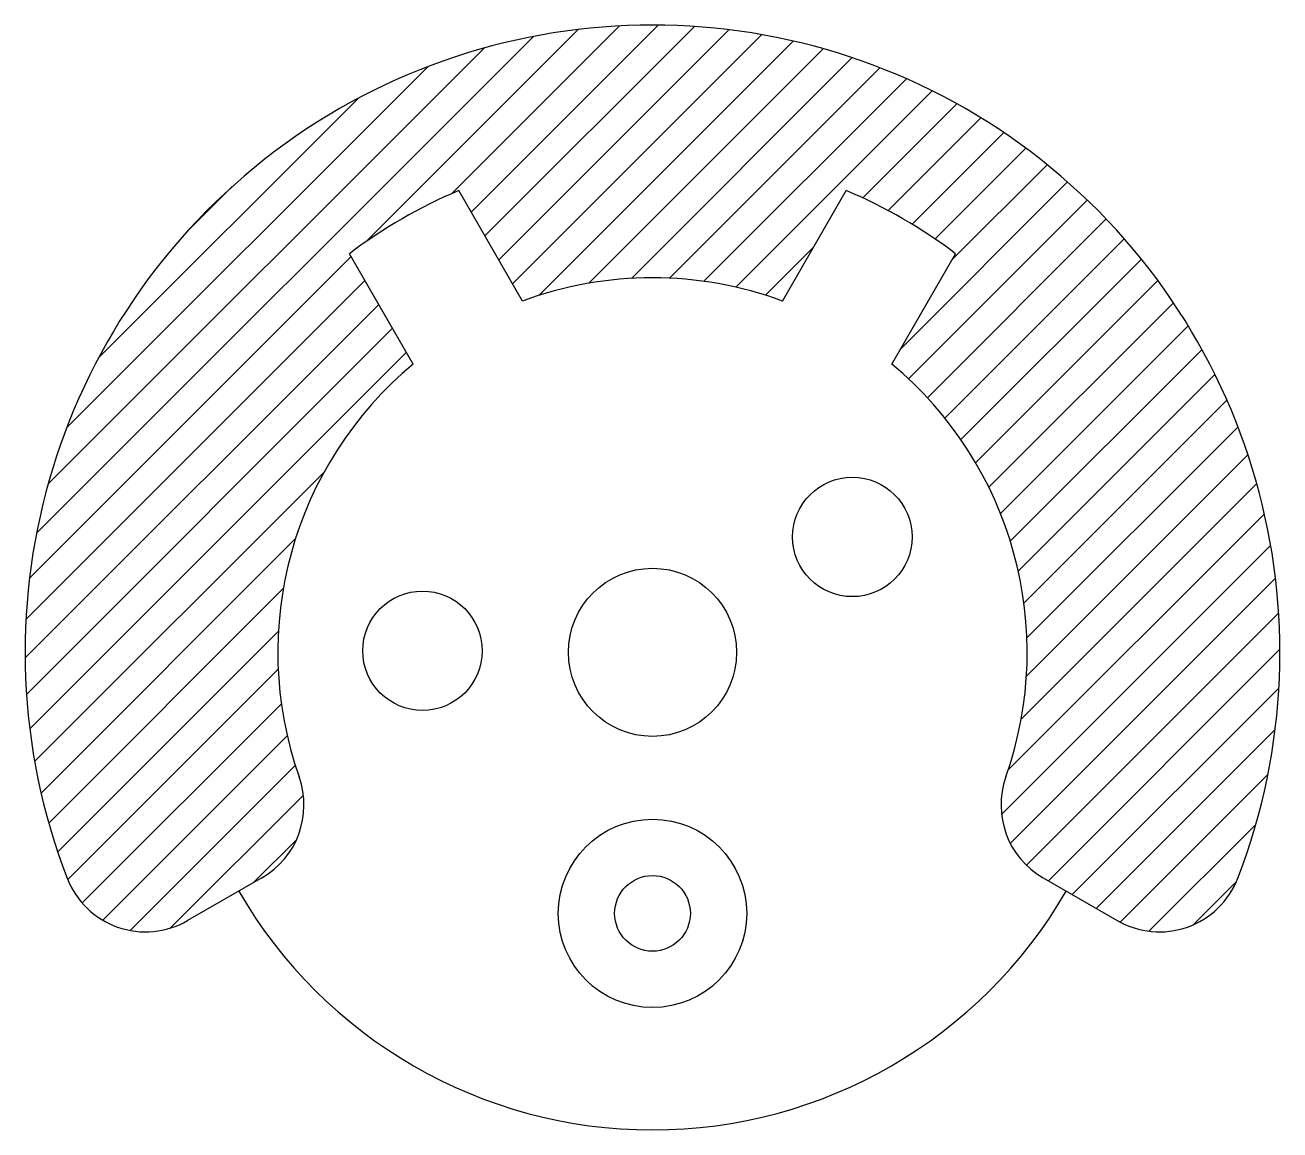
# Model space of a CAD drawing. Header units: millimetres. Extents: x 3264 to 3413, y 1124 to 1256.
import ezdxf

# ---------------------------------------------------------------- set-up
doc = ezdxf.new("R2010")
doc.units = ezdxf.units.MM

msp = doc.modelspace()

# ---------------------------------------------------------------- hatches: boundary and pattern name
h = msp.add_hatch()
h.set_pattern_fill('ANSI31', color=256)
h.paths.add_polyline_path([(3309.87, 1215.25), (3302.29, 1228.38, -0.063224), (3315.28, 1235.88), (3322.86, 1222.75, -0.179101), (3353.78, 1222.75), (3361.36, 1235.88, -0.063224), (3374.35, 1228.38), (3366.77, 1215.25, -0.314076), (3380.33, 1166.14, 0.36119), (3384.76, 1154.16), (3393.59, 1149.06, 0.460504), (3407.92, 1154.12, 1.457593), (3268.72, 1154.12, 0.460504), (3283.05, 1149.06), (3291.88, 1154.16, 0.36119), (3296.31, 1166.14, -0.314076)])

# ---------------------------------------------------------------- linework, layer by layer
for p, q in [((3322.86, 1222.75), (3315.28, 1235.88)), ((3353.78, 1222.75), (3361.36, 1235.88)), ((3309.87, 1215.25), (3302.29, 1228.38)), ((3366.77, 1215.25), (3374.35, 1228.38)), ((3291.88, 1154.16), (3283.05, 1149.06)), ((3384.76, 1154.16), (3393.59, 1149.06))]:
    msp.add_line(p, q)
for centre, radius in [((3362.08, 1194.69), 7.1), ((3338.32, 1180.97), 10), ((3310.97, 1181.15), 7.1), ((3338.32, 1149.92), 11.2), ((3338.32, 1149.92), 4.5)]:
    msp.add_circle(centre, radius)
for centre, radius, start, end in [((3338.32, 1180.97), 74.6, 338.9051, 201.0949), ((3338.32, 1180.97), 59.55, 112.7647, 127.2353), ((3338.32, 1180.97), 59.55, 52.7647, 67.2353), ((3338.32, 1180.97), 44.55, 69.6919, 110.3081), ((3338.32, 1180.97), 44.55, 129.6919, 199.4369), ((3338.32, 1180.97), 44.55, 340.5631, 50.3081), ((3286.88, 1162.82), 10, 300, 19.4369), ((3389.76, 1162.82), 10, 160.5631, 240), ((3278.05, 1157.72), 10, 201.0949, 300), ((3398.59, 1157.72), 10, 240, 338.9051), ((3338.32, 1180.97), 56.8, 210, 330), ((3338.32, 1180.97), 56.8, 210, 330)]:
    msp.add_arc(centre, radius, start, end)

doc.saveas('drawing.dxf')
